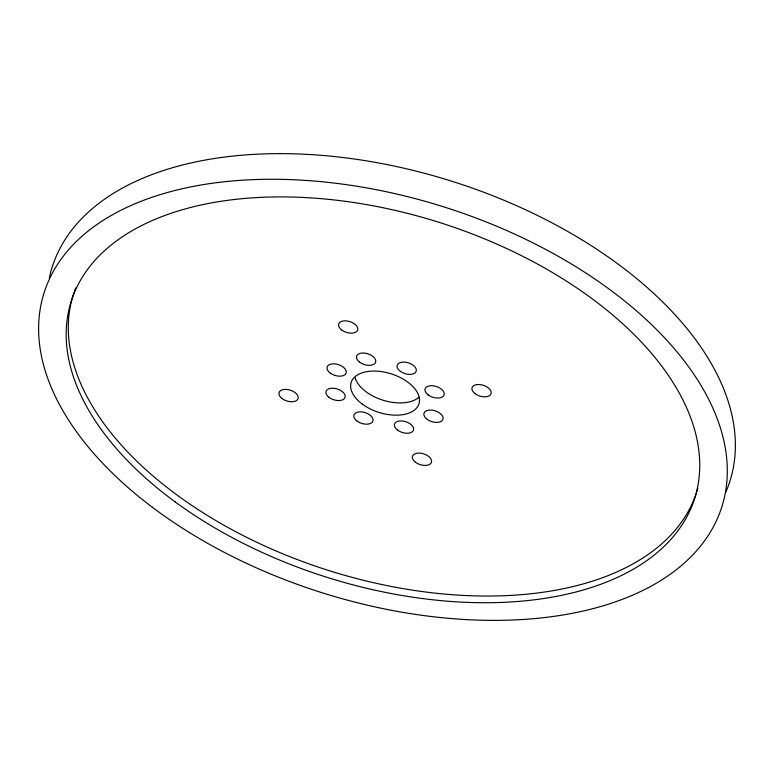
<?xml version="1.0" encoding="UTF-8"?>
<svg xmlns="http://www.w3.org/2000/svg" width="774" height="774" viewBox="0 0 774 774"><rect width="100%" height="100%" fill="white"/><g stroke="black" fill="none" stroke-linecap="round" stroke-linejoin="round"><path stroke-width="1.16" d="M418.908 397.333A35.536 20.23 17.5 0 1 383.149 400.255A35.536 20.23 17.5 0 1 355.034 377.538M696.058 493.928A326.938 186.118 17.5 0 1 324.732 569.238A326.938 186.118 17.5 0 1 74.081 292.34M74.459 291.227A326.938 186.118 17.5 0 1 75.688 287.938M697.8 488.346A326.938 186.118 17.5 0 1 696.426 492.815M49.352 277.798A355.372 202.304 17.5 0 1 453.09 181.629A355.372 202.304 17.5 0 1 725.644 492.554M362.261 404.067A35.536 20.23 17.5 0 0 418.811 404.251A35.536 20.23 17.5 0 0 374.132 371.075A35.536 20.23 17.5 0 0 362.261 404.067M428.119 394.866A9.946 5.66 17.5 0 0 444.024 395.05A9.946 5.66 17.5 0 0 431.65 385.704A9.946 5.66 17.5 0 0 428.119 394.866M400.448 371.404A9.946 5.66 17.5 0 0 416.18 371.249A9.946 5.66 17.5 0 0 403.467 362.068A9.946 5.66 17.5 0 0 400.448 371.404M359.658 362.184A9.946 5.66 17.5 0 0 375.554 362.367A9.946 5.66 17.5 0 0 363.18 353.012A9.946 5.66 17.5 0 0 359.658 362.184M330.401 373.184A9.946 5.66 17.5 0 0 346.133 373.029A9.946 5.66 17.5 0 0 333.42 363.838A9.946 5.66 17.5 0 0 330.401 373.184M329.056 397.381A9.946 5.66 17.5 0 0 344.962 397.565A9.946 5.66 17.5 0 0 332.588 388.209A9.946 5.66 17.5 0 0 329.056 397.381M357.191 421.182A9.946 5.66 17.5 0 0 372.923 421.027A9.946 5.66 17.5 0 0 360.2 411.845A9.946 5.66 17.5 0 0 357.191 421.182M397.526 430.063A9.946 5.66 17.5 0 0 413.432 430.257A9.946 5.66 17.5 0 0 401.058 420.901A9.946 5.66 17.5 0 0 397.526 430.063M427.238 419.402A9.946 5.66 17.5 0 0 442.97 419.256A9.946 5.66 17.5 0 0 430.247 410.065A9.946 5.66 17.5 0 0 427.238 419.402M415.474 462.233A9.946 5.66 17.5 0 0 431.379 462.446A9.946 5.66 17.5 0 0 419.024 453.08A9.946 5.66 17.5 0 0 415.474 462.233M475.072 393.666A9.946 5.66 17.5 0 0 490.977 393.869A9.946 5.66 17.5 0 0 478.622 384.504A9.946 5.66 17.5 0 0 475.072 393.666M341.692 329.995A9.946 5.66 17.5 0 0 357.598 330.198A9.946 5.66 17.5 0 0 345.243 320.833A9.946 5.66 17.5 0 0 341.692 329.995M282.094 398.562A9.946 5.66 17.5 0 0 298 398.765A9.946 5.66 17.5 0 0 285.645 389.399A9.946 5.66 17.5 0 0 282.094 398.562M152.468 507.347A355.372 202.304 17.5 0 0 719.752 512.823A355.372 202.304 17.5 0 0 276.657 179.287A355.372 202.304 17.5 0 0 152.468 507.347M175.205 501.929A326.938 186.118 17.5 0 0 693.949 500.614A326.938 186.118 17.5 0 0 279.724 196.906A326.938 186.118 17.5 0 0 175.205 501.929"/></g></svg>
